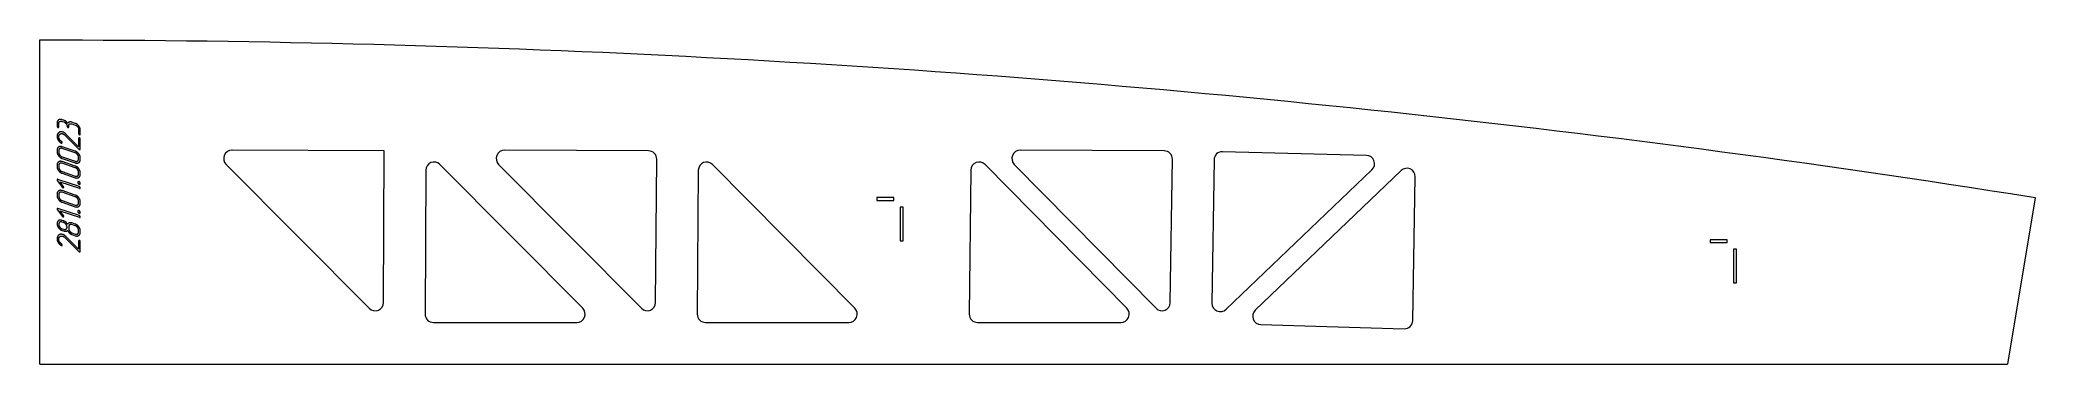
# Model space of a CAD drawing. Header units: millimetres. Extents: x 0 to 2394, y 0 to 389.
import ezdxf

# ---------------------------------------------------------------- set-up
doc = ezdxf.new("R2010")
doc.units = ezdxf.units.MM
doc.linetypes.add('K5LT_BASIC', pattern=[0])
doc.layers.add('Engraving', color=7, linetype='Continuous')

msp = doc.modelspace()

# ---------------------------------------------------------------- linework, layer by layer
at = {"color": 143, "linetype": 'K5LT_BASIC', "lineweight": 15, "true_color": 0x33acca}
for p, q in [((0, 389.2), (1, 389.2)), ((0, 0), (0, 389.2)), ((223.4, 239.6), (395.3, 67.1)), ((413, 256), (230.5, 256.7)), ((412.4, 74.1), (413, 256)), ((651.4, 67), (480.1, 239.6)), ((550.5, 239.6), (721.8, 67)), ((730.2, 256), (557.6, 256.7)), ((738.9, 74), (740.2, 246)), ((977.9, 67), (807.2, 239.6)), ((1304.3, 67), (1134.2, 239.6)), ((1169.3, 239.6), (1339.4, 67)), ((1349.1, 256), (1176.5, 256.7)), ((1356.5, 73.9), (1359.1, 245.9)), ((1409, 245.1), (1406.5, 73.2)), ((1591.9, 250.6), (1419.3, 255)), ((463, 232.6), (462.3, 60)), ((790.1, 232.7), (788.8, 60.1)), ((1117.1, 232.7), (1115.2, 60.1)), ((1423.4, 65.8), (1598.5, 233.3)), ((1633.6, 232.3), (1458.5, 64.8)), ((1647.4, 52.3), (1650.5, 224.9)), ((1004.2, 199.8), (1004.2, 196.3)), ((1024.7, 199.8), (1004.2, 199.8)), ((1004.2, 196.3), (1024.7, 196.3)), ((1024.7, 196.3), (1024.7, 199.8)), ((2394.3, 199.7), (2361.3, 0)), ((2389.5, 200.8), (2394.3, 200)), ((2394.3, 200), (2394.3, 199.7)), ((1036, 188.5), (1032.5, 188.5)), ((1032.5, 188.5), (1032.5, 148)), ((1036, 148), (1036, 188.5)), ((1032.5, 148), (1036, 148)), ((2004.2, 149.3), (2004.2, 145.8)), ((2024.7, 149.3), (2004.2, 149.3)), ((2004.2, 145.8), (2024.7, 145.8)), ((2024.7, 145.8), (2024.7, 149.3)), ((2032.5, 138), (2032.5, 97.5)), ((2036, 138), (2032.5, 138)), ((2036, 97.5), (2036, 138)), ((2032.5, 97.5), (2036, 97.5)), ((472.3, 50), (644.3, 50)), ((798.8, 50), (970.8, 50)), ((1125.2, 50), (1297.2, 50)), ((1465.1, 47.5), (1637.1, 42.5)), ((0, 0), (2361.3, 0))]:
    msp.add_line(p, q, dxfattribs=at)
for centre, major_axis, start_param, end_param in [((230.5, 246.7), (0, 10), 6.279555, 8.637564), ((473, 232.6), (0, 10), 5.494147, 7.850351), ((557.6, 246.7), (0, 10), 6.279535, 8.635739), ((730.2, 246), (0, 10), 4.705108, 6.279535), ((800.1, 232.6), (0, 10), 5.492305, 7.846701), ((1127.1, 232.6), (0, 10), 5.490439, 7.843017), ((1176.4, 246.7), (0, 10), 6.279454, 8.632032), ((1349.1, 246), (0, 10), 4.697693, 6.279454), ((1419, 245), (-0.29, -10), 3.145324, 4.727085), ((1591.6, 240.6), (0.29, 10), 3.934339, 6.286917), ((1640.5, 225.1), (-0.29, -10), 1.581761, 3.934339), ((402.4, 74.1), (0, -10), 5.495972, 7.850351), ((728.9, 74.1), (0, -10), 5.494147, 7.846701), ((1346.5, 74), (0, -10), 5.490439, 7.839285), ((1416.5, 73), (0.29, 10), 1.585493, 3.934339), ((472.3, 60), (0, -10), 4.708758, 6.283185), ((644.3, 60), (0, -10), 0, 2.352554), ((798.8, 60), (0, -10), 4.705108, 6.283185), ((970.8, 60), (0, -10), 0, 2.350712), ((1125.2, 60), (0, -10), 4.701424, 6.283185), ((1297.2, 60), (0, -10), 0, 2.348846), ((1465.4, 57.5), (-0.29, -10), 3.934339, 6.283185), ((1637.4, 52.5), (0.29, 10), 3.141593, 4.723354)]:
    msp.add_ellipse(centre, major_axis=major_axis, ratio=0.999994, start_param=start_param, end_param=end_param, dxfattribs=at)
msp.add_open_spline([(1, 389.2), (267.5, 389.2), (800.5, 375.2), (1597.8, 312.3), (2126.3, 242.6), (2389.5, 200.8)], degree=3, dxfattribs=at)
at = {"layer": 'Engraving', "color": 143, "linetype": 'K5LT_BASIC', "lineweight": 15, "true_color": 0x33acca}
for p, q in [((20.6, 289.5), (20.6, 285.5)), ((22.6, 284.8), (22.6, 288.8)), ((28.6, 292.8), (26.6, 293.4)), ((26.6, 291.4), (28.6, 290.8)), ((29.2, 292.5), (28.6, 292.8)), ((29.6, 292.4), (29.2, 292.5)), ((30, 292.1), (29.6, 292.4)), ((42.5, 289), (38.5, 290.4)), ((38.5, 288.4), (42.5, 287)), ((25.3, 265.5), (25.7, 265.4)), ((28.9, 275.7), (29.6, 275.2)), ((29.6, 275.2), (30.4, 274.5)), ((30.4, 274.5), (46.9, 258)), ((46.5, 260.8), (31.5, 275.8)), ((34.6, 284.8), (34.6, 285.7)), ((46.5, 281.7), (46.5, 276.7)), ((46.5, 270.8), (46.5, 260.8)), ((48.5, 276), (48.5, 281)), ((48.5, 258.3), (48.5, 270.2)), ((20.6, 256.9), (20.6, 254.9)), ((22.6, 256.2), (22.6, 254.2)), ((42.5, 255.5), (26.6, 260.9)), ((42.5, 253.5), (26.6, 258.9)), ((26.6, 248.9), (42.5, 243.5)), ((26.6, 246.9), (42.5, 241.5)), ((42.5, 237.7), (26.6, 243.1)), ((42.5, 235.7), (26.6, 241.1)), ((46.5, 246.1), (46.5, 248.1)), ((48.5, 245.5), (48.5, 247.4)), ((20.6, 239.1), (20.6, 237.1)), ((20.9, 220.3), (26.9, 212.3)), ((47.5, 213), (21.6, 221.8)), ((22.6, 238.5), (22.6, 236.5)), ((24, 219), (47.5, 211)), ((28.3, 213.2), (24, 219)), ((26.6, 231.1), (42.5, 225.7)), ((26.6, 229.1), (42.5, 223.7)), ((46.5, 228.4), (46.5, 230.3)), ((48.5, 227.7), (48.5, 229.7)), ((20.6, 204.3), (20.6, 202.3)), ((22.6, 203.6), (22.6, 201.6)), ((42.5, 202.9), (26.6, 208.3)), ((42.5, 200.9), (26.6, 206.3)), ((26.6, 196.3), (42.5, 190.9)), ((26.6, 194.3), (42.5, 188.9)), ((46.5, 193.5), (46.5, 195.5)), ((48.5, 192.9), (48.5, 194.8)), ((20.6, 168.5), (20.6, 167.9)), ((20.6, 167.9), (20.7, 167.2)), ((20.9, 185.5), (26.9, 177.5)), ((47.5, 178.2), (21.6, 186.9)), ((24, 184.1), (47.5, 176.2)), ((28.3, 178.4), (24, 184.1)), ((25.3, 172.8), (24.3, 172.8)), ((26, 172.7), (25.3, 172.8)), ((26.6, 172.4), (26, 172.7)), ((28.6, 171.8), (26.6, 172.4)), ((28.6, 169.8), (26.6, 170.5)), ((42.5, 168), (38.5, 169.4)), ((20.7, 167.2), (21, 166)), ((26.6, 162.5), (28.6, 161.8)), ((26.6, 160.5), (28.6, 159.8)), ((28.9, 152.7), (29.6, 152.2)), ((29.6, 152.2), (30.4, 151.5)), ((30.4, 151.5), (46.9, 135)), ((46.5, 137.8), (31.5, 152.8)), ((34.6, 164.8), (34.6, 162.8)), ((42.5, 166), (38.5, 167.4)), ((38.5, 157.4), (42.5, 156.1)), ((38.5, 155.4), (42.5, 154.1)), ((46.5, 158.7), (46.5, 160.7)), ((46.5, 147.9), (46.5, 137.8)), ((48.5, 158), (48.5, 160)), ((48.5, 135.3), (48.5, 147.2)), ((25.3, 142.6), (25.7, 142.4))]:
    msp.add_line(p, q, dxfattribs=at)
for points in [[(22.4, 293.1), (20.6, 292), (20.6, 289.5)], [(26.6, 293.4), (24.1, 294.3), (22.4, 293.1)], [(22.6, 288.8), (22.6, 290.5), (23.8, 291.2)], [(23.8, 291.2), (24.9, 292), (26.6, 291.4)], [(28.6, 290.8), (30.3, 290.2), (31.4, 288.6)], [(31.2, 291.3), (30.6, 291.9), (30, 292.1)], [(33.2, 289), (32.2, 290.4), (31.2, 291.3)], [(31.4, 288.6), (32.6, 287.1), (32.6, 285.4)], [(35.4, 290.5), (33.9, 290.1), (33.2, 289)], [(34.6, 285.7), (34.6, 287.4), (35.7, 288.2)], [(38.5, 290.4), (36.9, 290.9), (35.4, 290.5)], [(35.7, 288.2), (36.9, 288.9), (38.5, 288.4)], [(46.7, 285.8), (45, 288.2), (42.5, 289)], [(20.6, 285.5), (20.6, 285), (21, 284.6)], [(22.6, 277.8), (20.6, 276.2), (20.6, 273.4)], [(20.6, 273.4), (20.6, 271.3), (21.7, 269.4)], [(21, 284.6), (21.4, 284.3), (21.6, 284.2)], [(21.6, 284.2), (22, 284), (22.3, 284.2)], [(21.7, 269.4), (22.9, 267.2), (25.3, 265.5)], [(22.3, 284.2), (22.6, 284.4), (22.6, 284.8)], [(27.4, 278.5), (24.6, 279.5), (22.6, 277.8)], [(22.6, 272.8), (22.6, 273.8), (23, 274.6)], [(23.4, 270), (22.6, 271.4), (22.6, 272.8)], [(23, 274.6), (23.4, 275.5), (24, 276)], [(26, 267.2), (24.2, 268.5), (23.4, 270)], [(24, 276), (25.4, 277.1), (27.5, 276.5)], [(25.7, 265.4), (26.1, 265.2), (26.4, 265.4)], [(26.5, 266.7), (26.3, 266.9), (26, 267.2)], [(26.4, 265.4), (26.7, 265.6), (26.7, 266.1)], [(26.7, 266.1), (26.6, 266.4), (26.5, 266.7)], [(29.4, 277.6), (28.4, 278.2), (27.4, 278.5)], [(27.5, 276.5), (28.2, 276.2), (28.9, 275.7)], [(31.5, 275.8), (30.3, 276.9), (29.4, 277.6)], [(32.6, 285.4), (32.6, 284.9), (33, 284.6)], [(33, 284.6), (33.3, 284.2), (33.6, 284.1)], [(33.6, 284.1), (34, 284), (34.3, 284.1)], [(34.3, 284.1), (34.6, 284.3), (34.6, 284.8)], [(42.5, 287), (44.2, 286.5), (45.3, 284.9)], [(45.3, 284.9), (46.5, 283.4), (46.5, 281.7)], [(46.5, 276.7), (46.5, 276.2), (46.9, 275.8)], [(46.8, 271.4), (46.5, 271.2), (46.5, 270.8)], [(48.5, 281), (48.5, 283.5), (46.7, 285.8)], [(47.5, 271.5), (47.1, 271.6), (46.8, 271.4)], [(46.9, 275.8), (47.3, 275.5), (47.5, 275.4)], [(47.5, 275.4), (47.9, 275.3), (48.2, 275.4)], [(48.2, 271), (47.8, 271.4), (47.5, 271.5)], [(48.2, 275.4), (48.5, 275.6), (48.5, 276)], [(48.5, 270.2), (48.5, 270.6), (48.2, 271)], [(22.4, 260.5), (20.6, 259.4), (20.6, 256.9)], [(20.6, 254.9), (20.6, 252.4), (22.4, 250.1)], [(22.4, 242.8), (20.6, 241.6), (20.6, 239.1)], [(26.6, 260.9), (24.1, 261.7), (22.4, 260.5)], [(22.4, 250.1), (24.2, 247.7), (26.6, 246.9)], [(26.6, 243.1), (24.1, 243.9), (22.4, 242.8)], [(23.8, 258.7), (22.6, 257.9), (22.6, 256.2)], [(22.6, 254.2), (22.6, 252.6), (23.8, 251)], [(23.8, 240.9), (22.6, 240.1), (22.6, 238.5)], [(26.6, 258.9), (25, 259.4), (23.8, 258.7)], [(23.8, 251), (24.9, 249.5), (26.6, 248.9)], [(26.6, 241.1), (25, 241.7), (23.8, 240.9)], [(46.7, 252.3), (45, 254.6), (42.5, 255.5)], [(45.3, 251.3), (44.2, 252.9), (42.5, 253.5)], [(42.5, 243.5), (44.1, 243), (45.3, 243.8)], [(42.5, 241.5), (45, 240.7), (46.7, 241.9)], [(46.5, 248.1), (46.5, 249.7), (45.3, 251.3)], [(45.3, 243.8), (46.5, 244.6), (46.5, 246.1)], [(48.5, 247.4), (48.5, 249.9), (46.7, 252.3)], [(46.7, 241.9), (48.5, 243.2), (48.5, 245.5)], [(46.9, 258), (47.1, 257.8), (47.4, 257.7)], [(47.4, 257.7), (47.8, 257.5), (48.2, 257.7)], [(48.2, 257.7), (48.5, 257.9), (48.5, 258.3)], [(20.6, 237.1), (20.6, 234.6), (22.4, 232.3)], [(20.9, 221.7), (20.6, 221.5), (20.6, 221.1)], [(20.6, 221.1), (20.6, 220.7), (20.9, 220.3)], [(21.6, 221.8), (21.2, 221.9), (20.9, 221.7)], [(22.4, 232.3), (24.2, 230), (26.6, 229.1)], [(22.6, 236.5), (22.6, 234.8), (23.8, 233.3)], [(23.8, 233.3), (24.9, 231.7), (26.6, 231.1)], [(46.7, 234.5), (45, 236.9), (42.5, 237.7)], [(45.3, 233.5), (44.2, 235.1), (42.5, 235.7)], [(42.5, 225.7), (44.1, 225.2), (45.3, 226)], [(42.5, 223.7), (45, 222.9), (46.7, 224.1)], [(46.5, 230.3), (46.5, 232), (45.3, 233.5)], [(45.3, 226), (46.5, 226.8), (46.5, 228.4)], [(46, 218.9), (45.5, 218.6), (45.5, 218)], [(45.5, 218), (45.5, 217.3), (46.1, 216.7)], [(47, 219), (46.4, 219.2), (46, 218.9)], [(46.1, 216.7), (46.6, 216.2), (47, 216)], [(48.5, 229.7), (48.5, 232.2), (46.7, 234.5)], [(46.7, 224.1), (48.5, 225.4), (48.5, 227.7)], [(48, 218.3), (47.5, 218.8), (47, 219)], [(47, 216), (47.6, 215.8), (48.1, 216.1)], [(48.5, 217), (48.5, 217.7), (48, 218.3)], [(48.1, 216.1), (48.5, 216.3), (48.5, 217)], [(22.4, 207.9), (20.6, 206.8), (20.6, 204.3)], [(20.6, 202.3), (20.6, 199.8), (22.4, 197.5)], [(26.6, 208.3), (24.1, 209.1), (22.4, 207.9)], [(22.4, 197.5), (24.2, 195.1), (26.6, 194.3)], [(23.8, 206.1), (22.6, 205.3), (22.6, 203.6)], [(22.6, 201.6), (22.6, 200), (23.8, 198.4)], [(26.6, 206.3), (25, 206.8), (23.8, 206.1)], [(23.8, 198.4), (24.9, 196.9), (26.6, 196.3)], [(26.9, 212.3), (27.4, 211.9), (27.6, 211.8)], [(27.6, 211.8), (28, 211.7), (28.3, 211.9)], [(28.6, 212.5), (28.6, 212.8), (28.3, 213.2)], [(28.3, 211.9), (28.6, 212), (28.6, 212.5)], [(46.7, 199.7), (45, 202), (42.5, 202.9)], [(45.3, 198.7), (44.2, 200.3), (42.5, 200.9)], [(46.5, 195.5), (46.5, 197.1), (45.3, 198.7)], [(45.3, 191.2), (46.5, 192), (46.5, 193.5)], [(48.5, 194.8), (48.5, 197.3), (46.7, 199.7)], [(46.7, 189.3), (48.5, 190.6), (48.5, 192.9)], [(48.2, 212.4), (48, 212.8), (47.5, 213)], [(47.5, 211), (48, 210.8), (48.2, 211)], [(48.5, 211.6), (48.5, 212.1), (48.2, 212.4)], [(48.2, 211), (48.5, 211.5), (48.5, 211.6)], [(20.9, 186.9), (20.6, 186.7), (20.6, 186.3)], [(20.6, 186.3), (20.6, 185.9), (20.9, 185.5)], [(22.4, 172.2), (20.6, 170.9), (20.6, 168.5)], [(21.6, 186.9), (21.2, 187.1), (20.9, 186.9)], [(24.3, 172.8), (23.2, 172.8), (22.4, 172.2)], [(23.8, 170.3), (22.6, 169.5), (22.6, 167.8)], [(22.6, 167.8), (22.6, 166.2), (23.8, 164.6)], [(26.6, 170.5), (24.9, 171), (23.8, 170.3)], [(26.9, 177.5), (27.4, 177), (27.6, 177)], [(27.6, 177), (28, 176.8), (28.3, 177)], [(28.6, 177.6), (28.6, 178), (28.3, 178.4)], [(28.3, 177), (28.6, 177.2), (28.6, 177.6)], [(31.2, 170.3), (30.1, 171.3), (28.6, 171.8)], [(31.4, 167.6), (30.3, 169.2), (28.6, 169.8)], [(33.2, 168), (32.3, 169.4), (31.2, 170.3)], [(32.6, 164.4), (32.6, 166), (31.4, 167.6)], [(35.4, 169.5), (33.9, 169.1), (33.2, 168)], [(38.5, 169.4), (36.9, 169.9), (35.4, 169.5)], [(38.5, 167.4), (36.9, 167.9), (35.7, 167.2)], [(42.5, 190.9), (44.1, 190.4), (45.3, 191.2)], [(42.5, 188.9), (45, 188.1), (46.7, 189.3)], [(46.7, 164.8), (45, 167.2), (42.5, 168)], [(46, 184.1), (45.5, 183.8), (45.5, 183.2)], [(45.5, 183.2), (45.5, 182.5), (46.1, 181.9)], [(47, 184.2), (46.4, 184.4), (46, 184.1)], [(46.1, 181.9), (46.6, 181.3), (47, 181.2)], [(48, 183.5), (47.5, 184), (47, 184.2)], [(47, 181.2), (47.6, 181), (48.1, 181.3)], [(48.2, 177.6), (48, 178), (47.5, 178.2)], [(47.5, 176.2), (48, 176), (48.2, 176.2)], [(48.5, 182.2), (48.5, 182.9), (48, 183.5)], [(48.1, 181.3), (48.5, 181.5), (48.5, 182.2)], [(48.5, 176.8), (48.5, 177.3), (48.2, 177.6)], [(48.2, 176.2), (48.5, 176.6), (48.5, 176.8)], [(22.6, 154.8), (20.6, 153.3), (20.6, 150.4)], [(20.6, 150.4), (20.6, 148.3), (21.7, 146.4)], [(21, 166), (21.5, 164.9), (22.3, 163.7)], [(21.7, 146.4), (22.9, 144.2), (25.3, 142.6)], [(22.3, 163.7), (24.3, 161.3), (26.6, 160.5)], [(27.4, 155.5), (24.6, 156.5), (22.6, 154.8)], [(22.6, 149.8), (22.6, 150.8), (23, 151.7)], [(23.4, 147), (22.6, 148.4), (22.6, 149.8)], [(23, 151.7), (23.4, 152.5), (24, 153)], [(26, 144.2), (24.2, 145.6), (23.4, 147)], [(23.8, 164.6), (24.9, 163.1), (26.6, 162.5)], [(24, 153), (25.4, 154.2), (27.5, 153.5)], [(26.5, 143.7), (26.3, 144), (26, 144.2)], [(26.7, 143.1), (26.6, 143.4), (26.5, 143.7)], [(29.4, 154.6), (28.4, 155.2), (27.4, 155.5)], [(27.5, 153.5), (28.2, 153.2), (28.9, 152.7)], [(28.6, 161.8), (30.3, 161.2), (31.4, 162)], [(28.6, 159.8), (30, 159.3), (31.2, 159.5)], [(31.5, 152.8), (30.3, 154), (29.4, 154.6)], [(31.2, 159.5), (32.4, 159.7), (33.2, 160.5)], [(31.4, 162), (32.6, 162.8), (32.6, 164.4)], [(33.2, 160.5), (34.2, 158.6), (35.6, 157.3)], [(35.7, 167.2), (34.6, 166.4), (34.6, 164.8)], [(34.6, 162.8), (34.6, 161.1), (35.7, 159.6)], [(35.6, 157.3), (37, 156), (38.5, 155.4)], [(35.7, 159.6), (36.9, 158), (38.5, 157.4)], [(45.3, 163.9), (44.2, 165.5), (42.5, 166)], [(42.5, 156.1), (44.1, 155.5), (45.3, 156.3)], [(42.5, 154.1), (45, 153.2), (46.7, 154.5)], [(46.5, 160.7), (46.5, 162.4), (45.3, 163.9)], [(45.3, 156.3), (46.5, 157.1), (46.5, 158.7)], [(46.8, 148.4), (46.5, 148.2), (46.5, 147.9)], [(48.5, 160), (48.5, 162.5), (46.7, 164.8)], [(46.7, 154.5), (48.5, 155.8), (48.5, 158)], [(47.5, 148.5), (47.1, 148.6), (46.8, 148.4)], [(48.2, 148), (47.8, 148.4), (47.5, 148.5)], [(48.5, 147.2), (48.5, 147.7), (48.2, 148)], [(25.7, 142.4), (26.1, 142.2), (26.4, 142.4)], [(26.4, 142.4), (26.7, 142.7), (26.7, 143.1)], [(46.9, 135), (47.1, 134.8), (47.4, 134.7)], [(47.4, 134.7), (47.8, 134.5), (48.2, 134.7)], [(48.2, 134.7), (48.5, 134.9), (48.5, 135.3)]]:
    msp.add_open_spline(points, degree=2, dxfattribs=at)

doc.saveas('drawing.dxf')
